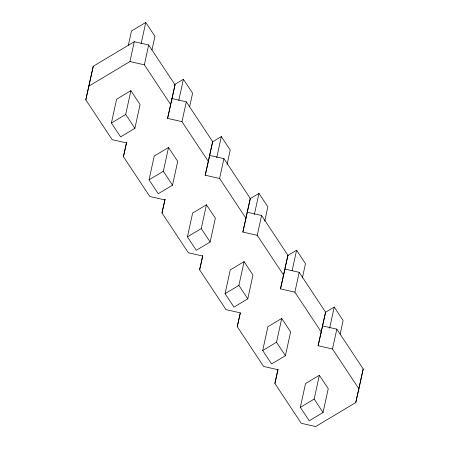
<?xml version="1.0" encoding="UTF-8"?>
<svg xmlns="http://www.w3.org/2000/svg" width="449" height="449" viewBox="0 0 449 449"><rect width="100%" height="100%" fill="white"/><g stroke="black" fill="none" stroke-linecap="round" stroke-linejoin="round"><path stroke-width="0.67" d="M274.883 383.457L278.015 369.718L263.625 366.451L237.252 326.625L240.378 312.88L225.993 309.619L199.62 269.787L202.746 256.048L188.361 252.781L161.988 212.955L165.114 199.21L164.194 199.76L149.803 196.499L123.43 156.673L126.556 142.928L112.171 139.667L85.798 99.835L93.252 66.261L134.273 41.718L148.664 44.984L175.037 84.81L167.584 118.384L181.974 121.645L208.347 161.477L205.215 175.217L219.606 178.483L245.979 218.309L242.853 232.054L257.238 235.315L283.611 275.147L280.485 288.887L294.875 292.153L321.248 331.979L318.116 345.724L332.507 348.985L358.88 388.817L355.748 402.557L315.647 426.55L301.257 423.289L274.883 383.457L278.015 369.1M85.798 99.835L93.252 66.261M111.414 123.009L116.6 99.212L130.889 90.664L140.077 104.538L134.885 128.33L120.596 136.883L111.414 123.009L125.703 114.461L130.889 90.664M128.352 45.31L131.473 30.998L145.762 22.45L154.95 36.324L151.975 49.951M88.924 86.096L129.952 61.547L134.273 41.718M141.154 43.575L145.762 22.45M123.43 156.673L126.562 142.311M170.715 104.639L144.342 64.813L148.664 44.984M149.046 179.841L154.232 156.05L168.521 147.502L177.709 161.376L172.523 185.168L158.233 193.715L149.046 179.841L163.335 171.293L168.521 147.502M167.584 118.384L175.037 84.81M178.792 100.413L183.394 79.282L174.465 84.625M161.988 212.955L164.968 199.277M181.974 121.645L186.296 101.816L171.911 98.555M189.613 106.789L192.582 93.156L183.394 79.282M187.435 236.848L192.621 213.056L206.45 204.783L215.34 218.208L210.154 242L196.325 250.273L187.435 236.848L201.264 228.575L206.45 204.783M205.215 175.217L212.669 141.648L186.296 101.816M208.347 161.477L212.669 141.648M216.721 157.694L221.323 136.569L212.304 141.963M199.62 269.787L202.752 255.43M219.606 178.483L223.928 158.654L209.543 155.388M227.093 164.306L230.214 149.994L221.323 136.569M225.067 293.685L230.258 269.888L244.088 261.615L252.978 275.041L247.786 298.838L233.957 307.11L225.067 293.685L238.896 285.412L244.088 261.615M242.853 232.054L247.023 212.905M245.979 218.309L250.301 198.48L223.928 158.654M254.353 214.527L258.961 193.401L249.941 198.795M237.252 326.625L240.232 312.947M257.238 235.315L261.565 215.486L247.174 212.225L250.301 198.48M264.73 221.138L267.851 206.826L258.961 193.401M262.704 350.517L267.89 326.726L281.719 318.453L290.61 331.878L285.418 355.67L271.589 363.943L262.704 350.517L276.533 342.245L281.719 318.453M280.485 288.887L284.806 269.058L299.197 272.319L325.57 312.15L321.248 331.979M283.611 275.147L287.938 255.313L261.565 215.486M292.136 270.68L296.593 250.239L287.573 255.633M294.875 292.153L299.197 272.319M302.362 277.976L305.483 263.664L296.593 250.239M300.336 407.355L305.522 383.558L319.351 375.285L328.241 388.711L323.056 412.508L309.226 420.78L300.336 407.355L314.165 399.082L319.351 375.285M318.116 345.724L325.57 312.15M329.617 328.197L334.224 307.071L325.205 312.465M332.507 348.985L336.829 329.156L322.444 325.89M340.146 334.129L343.115 320.496L334.224 307.071M355.748 402.557L363.202 368.983L336.829 329.156M358.88 388.817L363.202 368.983M284.958 268.401L287.938 255.313M129.952 61.547L144.342 64.813M125.703 114.461L134.885 128.33M163.335 171.293L172.523 185.168M201.264 228.575L210.154 242M238.896 285.412L247.786 298.838M276.533 342.245L285.418 355.67M314.165 399.082L323.056 412.508"/></g></svg>
